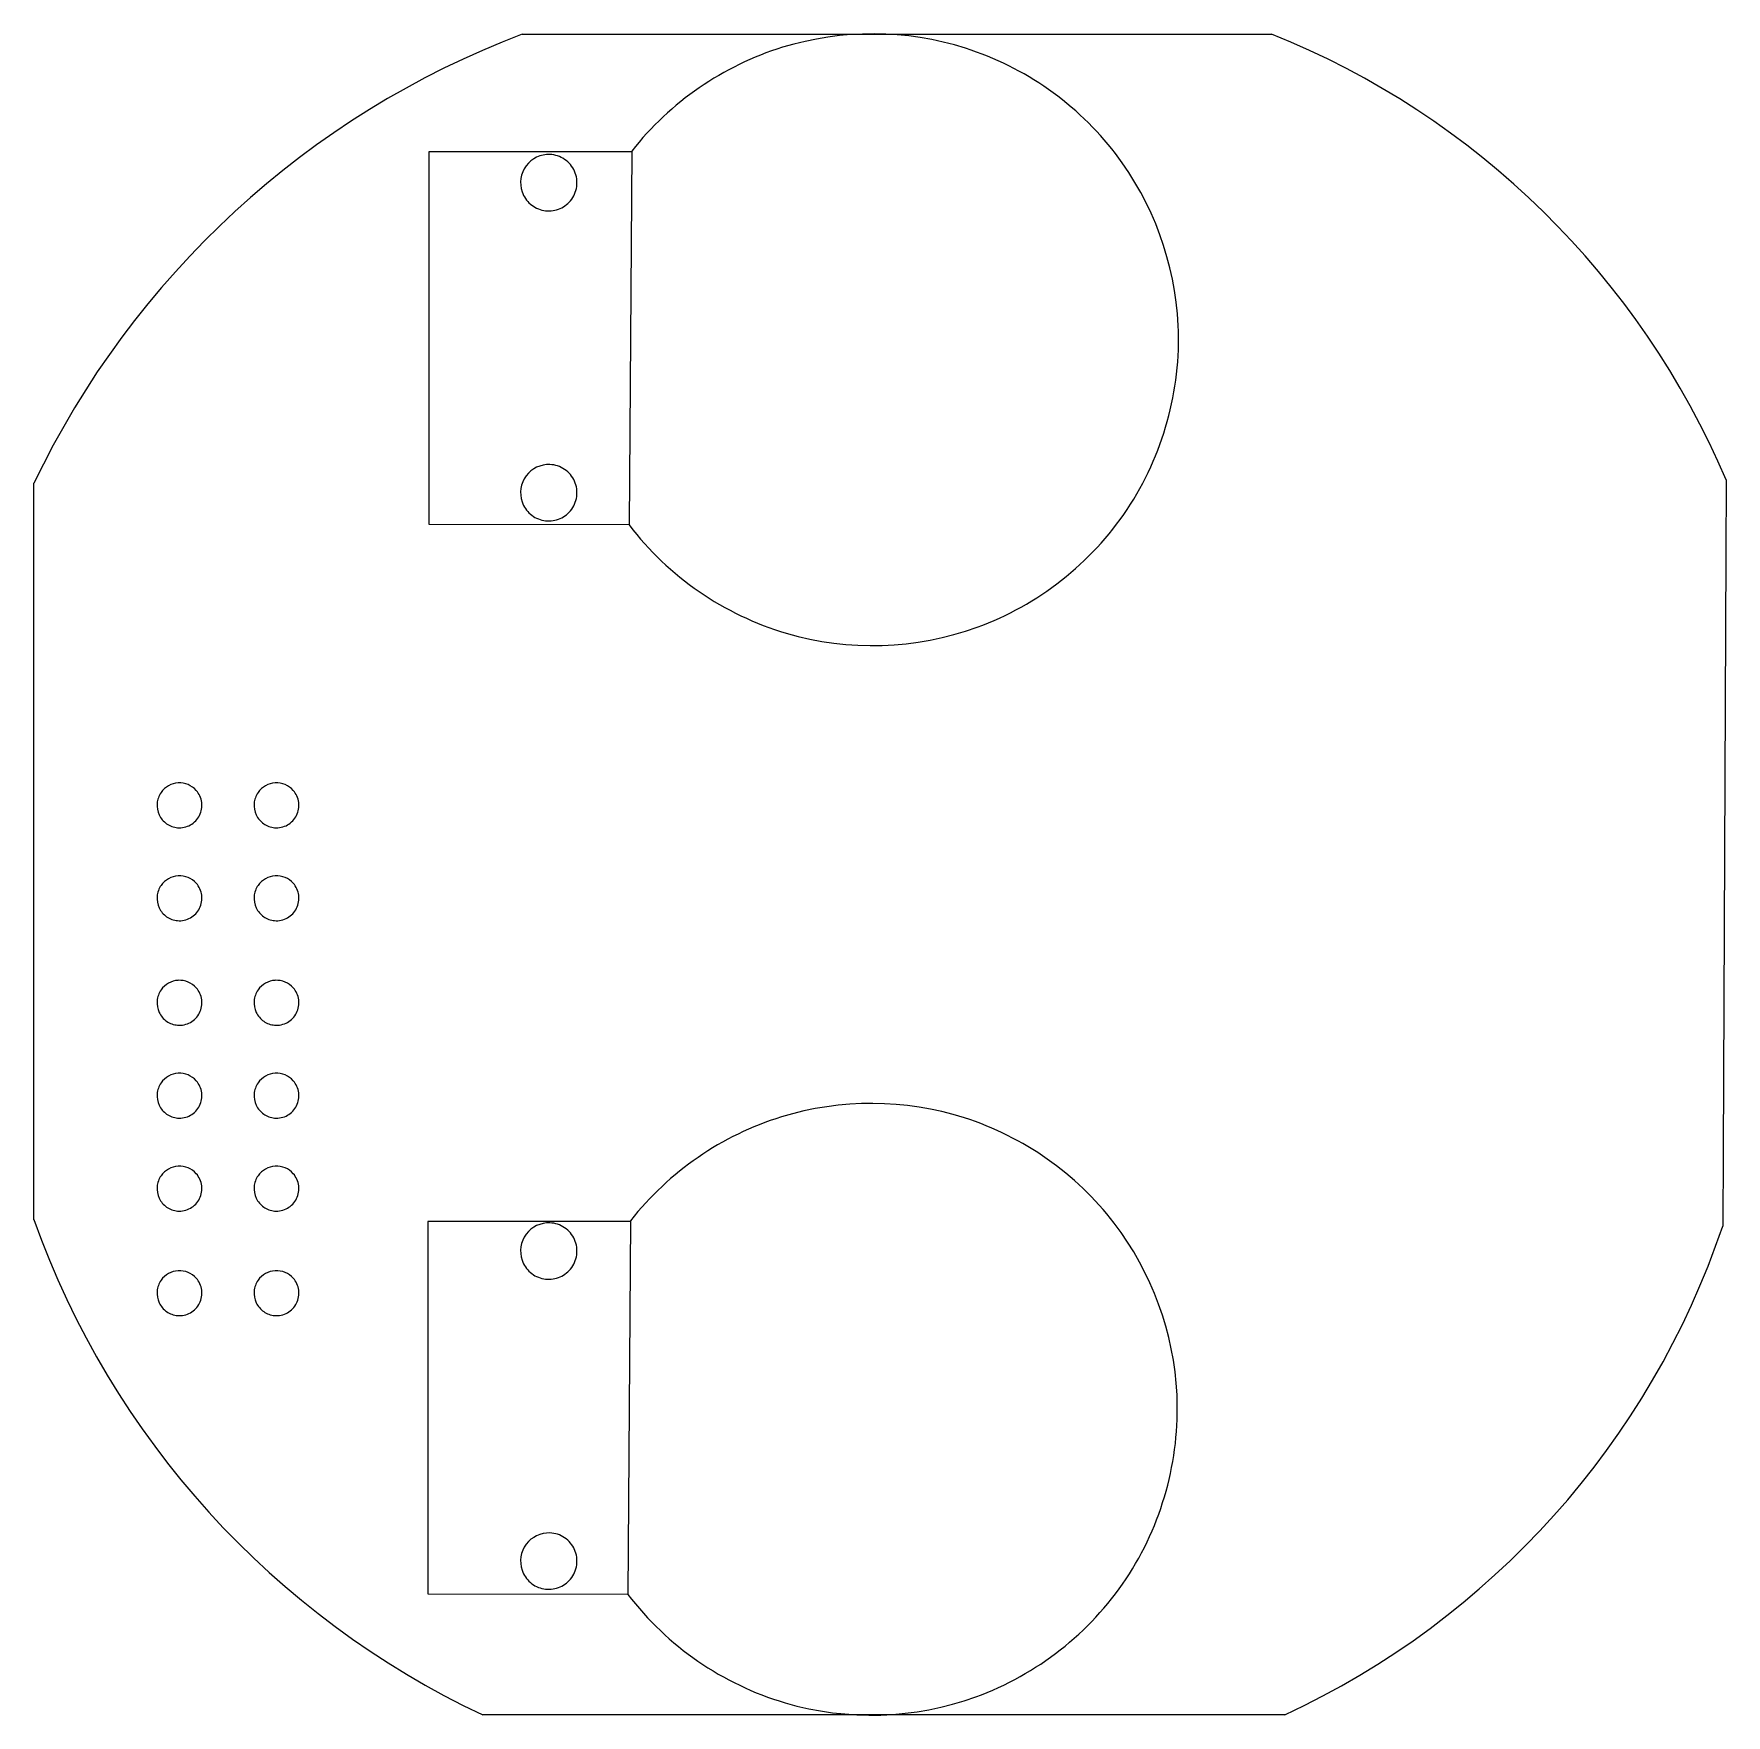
# Model space of a CAD drawing. Header units: millimetres. Extents: x 90 to 133.7, y -178.8 to -135.4.
import ezdxf

# ---------------------------------------------------------------- set-up
doc = ezdxf.new("R2010")
doc.units = ezdxf.units.MM
doc.layers.get('0').update_dxf_attribs({"lineweight": 25, "true_color": 0xffffff})

msp = doc.modelspace()

# ---------------------------------------------------------------- linework, layer by layer
at = {"color": 7, "true_color": 0x000000}
for p, q in [((102.605, -135.41), (121.941, -135.41)), ((102.605, -135.41), (102.605, -135.41)), ((105.43, -138.428), (105.361, -148.072)), ((105.421, -138.449), (100.196, -138.449)), ((100.196, -138.449), (100.196, -148.053)), ((103.319, -138.516), (103.319, -138.516)), ((103.319, -146.516), (103.319, -146.516)), ((90, -166), (90, -147)), ((133.672, -146.914), (133.584, -166.167)), ((100.196, -148.053), (105.37, -148.063)), ((105.361, -148.072), (105.361, -148.072)), ((94.192, -154.923), (94.192, -154.923)), ((96.696, -154.923), (96.696, -154.923)), ((94.192, -157.321), (94.192, -157.321)), ((96.696, -157.321), (96.696, -157.321)), ((94.192, -160.018), (94.192, -160.018)), ((96.696, -160.018), (96.696, -160.018)), ((94.192, -162.415), (94.192, -162.415)), ((96.696, -162.415), (96.696, -162.415)), ((94.192, -164.813), (94.192, -164.813)), ((96.696, -164.813), (96.696, -164.813)), ((105.389, -166.047), (100.165, -166.047)), ((100.165, -166.047), (100.165, -175.651)), ((105.399, -166.026), (105.33, -175.67)), ((94.192, -167.51), (94.192, -167.51)), ((96.696, -167.51), (96.696, -167.51)), ((103.319, -174.082), (103.319, -174.082)), ((100.165, -175.651), (105.339, -175.661)), ((105.33, -175.67), (105.33, -175.67)), ((122.282, -178.776), (101.583, -178.776))]:
    msp.add_line(p, q, dxfattribs=at)
for centre, radius, start, end in [((110.771, -156.941), 23.027, 110.7709, 154.4245), ((113.962, -155.281), 21.413, 22.9999, 68.1198), ((111.128, -158.484), 22.424, 199.5816, 244.8093), ((113.242, -159.304), 21.468, 294.9027, 341.3561)]:
    msp.add_arc(centre, radius, start, end)
for centre, radius, start, end in [((111.681, -143.345), 7.953, 107.2619, 141.814), ((111.646, -143.356), 7.953, 72.4456, 106.9977), ((111.611, -143.345), 7.953, 37.6293, 72.1814), ((103.302, -139.245), 0.741, 143.8407, 198.5124), ((103.294, -139.256), 0.741, 88.108, 142.7798), ((103.286, -139.248), 0.733, 55.8711, 87.4766), ((103.284, -139.246), 0.733, 24.0636, 55.6688), ((111.589, -143.316), 7.953, 2.813, 37.3651), ((103.283, -139.244), 0.733, 352.2557, 23.8615), ((103.291, -139.241), 0.732, 199.1304, 229.2815), ((103.285, -139.24), 0.732, 290.1088, 320.2599), ((103.284, -139.241), 0.733, 320.4483, 352.0541), ((103.29, -139.239), 0.732, 229.4564, 259.6078), ((103.288, -139.239), 0.732, 259.7825, 289.9338), ((111.582, -143.277), 7.958, 326.47, 2.5306), ((103.294, -147.256), 0.741, 88.108, 142.7798), ((103.286, -147.248), 0.733, 55.8711, 87.4766), ((103.284, -147.246), 0.733, 24.0636, 55.6688), ((103.302, -147.245), 0.741, 143.8407, 198.5124), ((103.283, -147.244), 0.733, 352.2557, 23.8615), ((103.291, -147.241), 0.732, 199.1304, 229.2815), ((103.284, -147.241), 0.733, 320.4483, 352.0541), ((103.29, -147.239), 0.732, 229.4564, 259.6078), ((103.288, -147.239), 0.732, 259.7825, 289.9338), ((103.285, -147.24), 0.732, 290.1088, 320.2599), ((111.605, -143.242), 7.958, 290.1088, 326.1694), ((111.684, -143.24), 7.958, 217.3864, 253.4471), ((111.644, -143.228), 7.958, 253.7476, 289.8083), ((93.761, -155.31), 0.583, 145.2179, 175.0816), ((93.763, -155.317), 0.589, 93.7938, 144.7053), ((93.754, -155.318), 0.589, 42.0264, 92.9402), ((93.754, -155.31), 0.584, 7.6414, 41.4762), ((96.265, -155.31), 0.583, 145.2179, 175.0816), ((96.267, -155.317), 0.589, 93.7938, 144.7053), ((96.258, -155.318), 0.589, 42.0264, 92.9402), ((96.258, -155.31), 0.584, 7.6414, 41.4762), ((93.761, -155.308), 0.583, 175.2523, 205.1157), ((93.754, -155.308), 0.584, 333.5576, 7.3949), ((96.266, -155.308), 0.583, 175.2523, 205.1157), ((96.258, -155.308), 0.584, 333.5576, 7.3949), ((93.76, -155.306), 0.583, 205.2862, 235.1504), ((93.759, -155.305), 0.583, 235.3205, 265.1842), ((93.757, -155.304), 0.584, 265.3934, 299.2282), ((93.755, -155.305), 0.584, 299.4767, 333.3107), ((96.265, -155.306), 0.583, 205.2862, 235.1504), ((96.263, -155.305), 0.583, 235.3205, 265.1842), ((96.261, -155.304), 0.584, 265.3934, 299.2282), ((96.259, -155.305), 0.584, 299.4767, 333.3107), ((93.763, -157.715), 0.589, 93.7938, 144.7053), ((93.754, -157.715), 0.589, 42.0264, 92.9402), ((96.267, -157.715), 0.589, 93.7938, 144.7053), ((96.258, -157.715), 0.589, 42.0264, 92.9402), ((93.761, -157.707), 0.583, 145.2179, 175.0816), ((93.754, -157.708), 0.584, 7.6414, 41.4762), ((93.754, -157.705), 0.584, 333.5576, 7.3949), ((96.265, -157.707), 0.583, 145.2179, 175.0816), ((96.258, -157.708), 0.584, 7.6414, 41.4762), ((96.258, -157.705), 0.584, 333.5576, 7.3949), ((93.761, -157.705), 0.583, 175.2523, 205.1157), ((93.76, -157.704), 0.583, 205.2862, 235.1504), ((93.755, -157.703), 0.584, 299.4767, 333.3107), ((96.266, -157.705), 0.583, 175.2523, 205.1157), ((96.265, -157.704), 0.583, 205.2862, 235.1504), ((96.259, -157.703), 0.584, 299.4767, 333.3107), ((93.759, -157.703), 0.583, 235.3205, 265.1842), ((93.757, -157.702), 0.584, 265.3934, 299.2282), ((96.263, -157.703), 0.583, 235.3205, 265.1842), ((96.261, -157.702), 0.584, 265.3934, 299.2282), ((93.763, -160.412), 0.589, 93.7938, 144.7053), ((93.754, -160.412), 0.589, 42.0264, 92.9402), ((96.267, -160.412), 0.589, 93.7938, 144.7053), ((96.258, -160.412), 0.589, 42.0264, 92.9402), ((93.761, -160.404), 0.583, 145.2179, 175.0816), ((93.754, -160.405), 0.584, 7.6414, 41.4762), ((96.265, -160.404), 0.583, 145.2179, 175.0816), ((96.258, -160.405), 0.584, 7.6414, 41.4762), ((93.761, -160.403), 0.583, 175.2523, 205.1157), ((93.76, -160.401), 0.583, 205.2862, 235.1504), ((93.755, -160.4), 0.584, 299.4767, 333.3107), ((93.754, -160.402), 0.584, 333.5576, 7.3949), ((96.266, -160.403), 0.583, 175.2523, 205.1157), ((96.265, -160.401), 0.583, 205.2862, 235.1504), ((96.259, -160.4), 0.584, 299.4767, 333.3107), ((96.258, -160.402), 0.584, 333.5576, 7.3949), ((93.759, -160.4), 0.583, 235.3205, 265.1842), ((93.757, -160.399), 0.584, 265.3934, 299.2282), ((96.263, -160.4), 0.583, 235.3205, 265.1842), ((96.261, -160.399), 0.584, 265.3934, 299.2282), ((93.763, -162.809), 0.589, 93.7938, 144.7053), ((93.754, -162.81), 0.589, 42.0264, 92.9402), ((93.754, -162.802), 0.584, 7.6414, 41.4762), ((96.267, -162.809), 0.589, 93.7938, 144.7053), ((96.258, -162.81), 0.589, 42.0264, 92.9402), ((96.258, -162.802), 0.584, 7.6414, 41.4762), ((93.761, -162.8), 0.583, 175.2523, 205.1157), ((93.761, -162.802), 0.583, 145.2179, 175.0816), ((93.754, -162.8), 0.584, 333.5576, 7.3949), ((96.266, -162.8), 0.583, 175.2523, 205.1157), ((96.265, -162.802), 0.583, 145.2179, 175.0816), ((96.258, -162.8), 0.584, 333.5576, 7.3949), ((93.76, -162.798), 0.583, 205.2862, 235.1504), ((93.759, -162.797), 0.583, 235.3205, 265.1842), ((93.757, -162.796), 0.584, 265.3934, 299.2282), ((93.755, -162.798), 0.584, 299.4767, 333.3107), ((96.265, -162.798), 0.583, 205.2862, 235.1504), ((96.263, -162.797), 0.583, 235.3205, 265.1842), ((96.261, -162.796), 0.584, 265.3934, 299.2282), ((96.259, -162.798), 0.584, 299.4767, 333.3107), ((111.615, -170.954), 7.953, 72.4455, 106.9979), ((111.65, -170.943), 7.953, 107.2619, 141.814), ((111.58, -170.943), 7.953, 37.6293, 72.1814), ((93.763, -165.207), 0.589, 93.7938, 144.7053), ((93.754, -165.207), 0.589, 42.0264, 92.9402), ((96.267, -165.207), 0.589, 93.7938, 144.7053), ((96.258, -165.207), 0.589, 42.0264, 92.9402), ((93.761, -165.199), 0.583, 145.2179, 175.0816), ((93.754, -165.2), 0.584, 7.6414, 41.4762), ((96.265, -165.199), 0.583, 145.2179, 175.0816), ((96.258, -165.2), 0.584, 7.6414, 41.4762), ((93.761, -165.197), 0.583, 175.2523, 205.1157), ((93.76, -165.196), 0.583, 205.2862, 235.1504), ((93.755, -165.195), 0.584, 299.4767, 333.3107), ((93.754, -165.197), 0.584, 333.5576, 7.3949), ((96.266, -165.197), 0.583, 175.2523, 205.1157), ((96.265, -165.196), 0.583, 205.2862, 235.1504), ((96.259, -165.195), 0.584, 299.4767, 333.3107), ((96.258, -165.197), 0.584, 333.5576, 7.3949), ((93.759, -165.195), 0.583, 235.3205, 265.1842), ((93.757, -165.194), 0.584, 265.3934, 299.2282), ((96.263, -165.195), 0.583, 235.3205, 265.1842), ((96.261, -165.194), 0.584, 265.3934, 299.2282), ((103.302, -166.812), 0.741, 143.8409, 198.5122), ((103.294, -166.823), 0.741, 88.1084, 142.7797), ((103.286, -166.814), 0.733, 55.8719, 87.4753), ((103.284, -166.813), 0.733, 24.0632, 55.6693), ((111.558, -170.913), 7.953, 2.813, 37.3651), ((103.283, -166.81), 0.733, 352.2559, 23.8618), ((103.291, -166.807), 0.732, 199.1304, 229.282), ((103.284, -166.808), 0.733, 320.4501, 352.052), ((93.761, -167.896), 0.583, 145.2179, 175.0816), ((93.763, -167.904), 0.589, 93.7938, 144.7053), ((93.754, -167.905), 0.589, 42.0264, 92.9402), ((93.754, -167.897), 0.584, 7.6414, 41.4762), ((96.265, -167.896), 0.583, 145.2179, 175.0816), ((96.267, -167.904), 0.589, 93.7938, 144.7053), ((96.258, -167.905), 0.589, 42.0264, 92.9402), ((96.258, -167.897), 0.584, 7.6414, 41.4762), ((103.29, -166.806), 0.732, 229.4555, 259.609), ((103.288, -166.805), 0.732, 259.7821, 289.9341), ((103.285, -166.806), 0.732, 290.1084, 320.2599), ((93.761, -167.895), 0.583, 175.2523, 205.1157), ((93.754, -167.895), 0.584, 333.5576, 7.3949), ((96.266, -167.895), 0.583, 175.2523, 205.1157), ((96.258, -167.895), 0.584, 333.5576, 7.3949), ((93.76, -167.893), 0.583, 205.2862, 235.1504), ((93.759, -167.892), 0.583, 235.3205, 265.1842), ((93.757, -167.891), 0.584, 265.3934, 299.2282), ((93.755, -167.892), 0.584, 299.4767, 333.3107), ((96.265, -167.893), 0.583, 205.2862, 235.1504), ((96.263, -167.892), 0.583, 235.3205, 265.1842), ((96.261, -167.891), 0.584, 265.3934, 299.2282), ((96.259, -167.892), 0.584, 299.4767, 333.3107), ((111.551, -170.875), 7.958, 326.47, 2.5306), ((103.294, -174.823), 0.741, 88.1084, 142.7797), ((103.286, -174.814), 0.733, 55.8723, 87.4752), ((103.284, -174.813), 0.733, 24.0636, 55.6688), ((103.302, -174.812), 0.741, 143.8409, 198.5122), ((103.283, -174.81), 0.733, 352.2555, 23.8613), ((103.291, -174.807), 0.732, 199.1304, 229.282), ((103.284, -174.808), 0.733, 320.4501, 352.052), ((103.29, -174.806), 0.732, 229.4552, 259.6086), ((103.288, -174.805), 0.732, 259.7828, 289.9335), ((103.285, -174.806), 0.732, 290.1093, 320.259), ((111.574, -170.84), 7.958, 290.1088, 326.1694), ((111.653, -170.837), 7.958, 217.3865, 253.447), ((111.613, -170.826), 7.958, 253.7476, 289.8083)]:
    msp.add_arc(centre, radius, start, end, dxfattribs=at)

doc.saveas('drawing.dxf')
